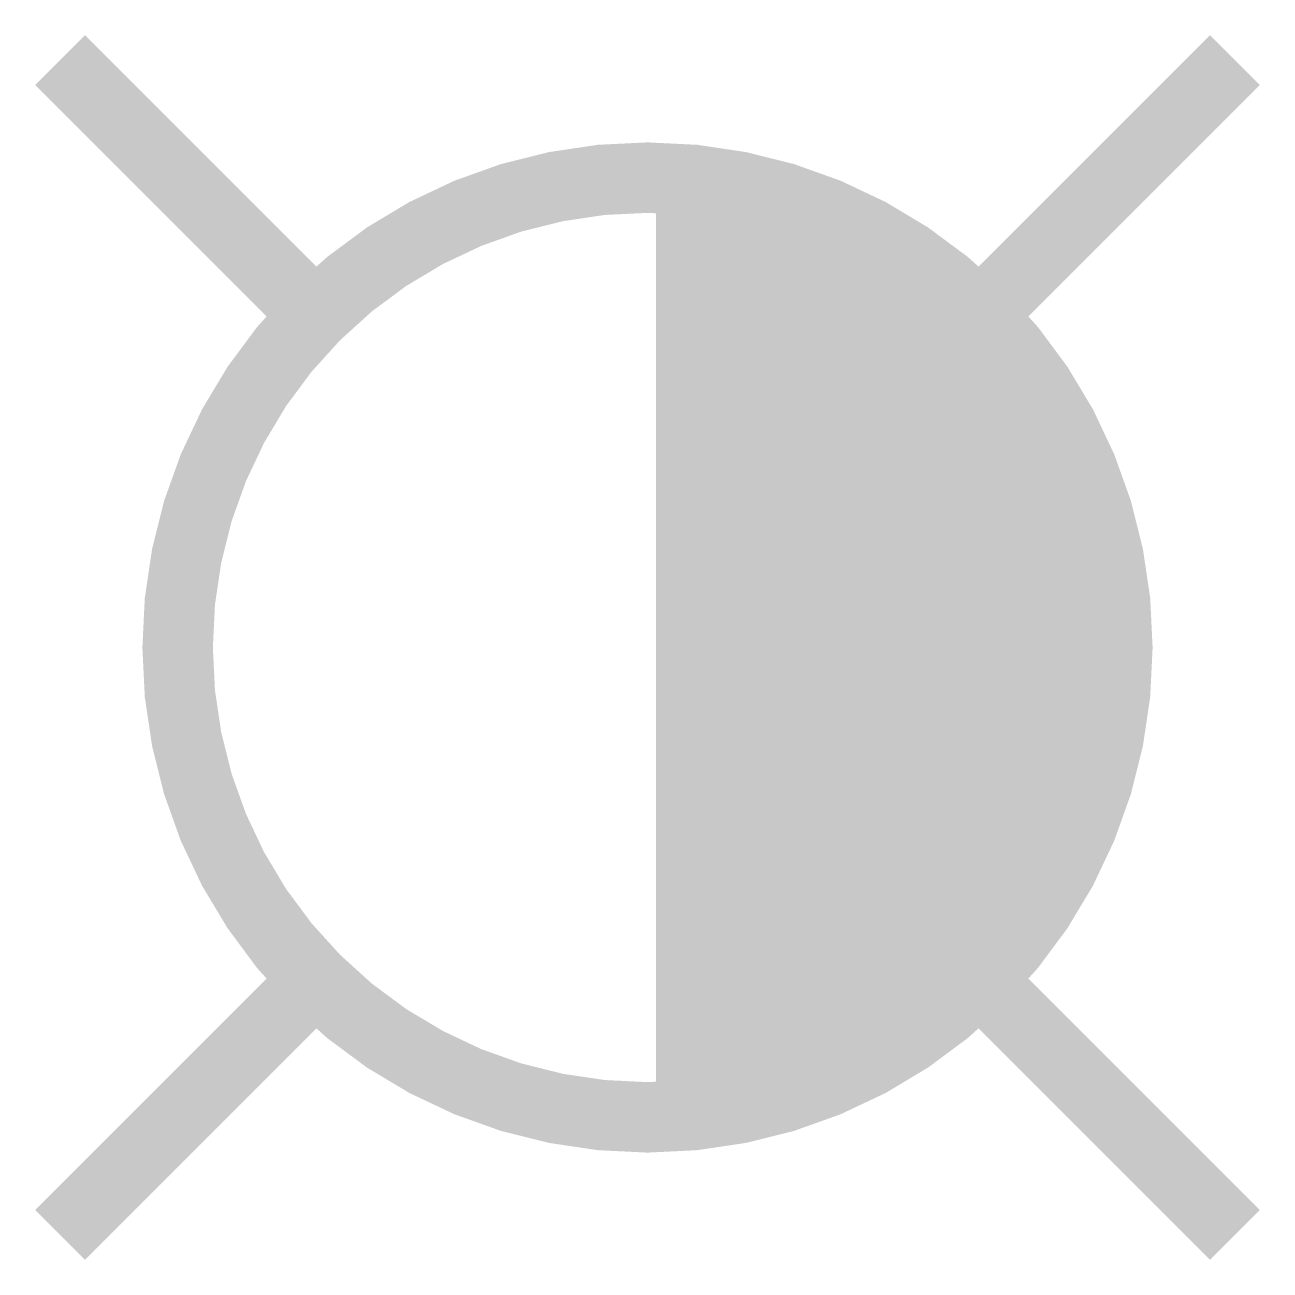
# Model space of a CAD drawing. Extents: x -0.15 to 5.15, y -0.15 to 5.15.
import ezdxf

# ---------------------------------------------------------------- set-up
doc = ezdxf.new("R2010")
doc.units = 0
doc.header["$MEASUREMENT"] = 0
doc.layers.get('0').update_dxf_attribs({"linetype": 'CONTINUOUS'})

msp = doc.modelspace()

# ---------------------------------------------------------------- linework, layer by layer
at = {"const_width": 0.3}
for points in [[(0, 5), (1.0858, 3.9142)], [(3.9142, 3.9142), (5, 5)], [(0, 0), (1.0858, 1.0858)], [(3.9142, 1.0858), (5, 0)]]:
    msp.add_lwpolyline(points, dxfattribs=at)
for points, const_width in [([(2.5, 0.5, 1), (2.5, 4.5, 1), (2.5, 0.5, 1)], 0.3), ([(2.536, 1.4715, 1), (2.536, 3.4715, 1)], 2)]:
    msp.add_lwpolyline(points, format="xyb", dxfattribs=dict(const_width=const_width))

doc.saveas('drawing.dxf')
